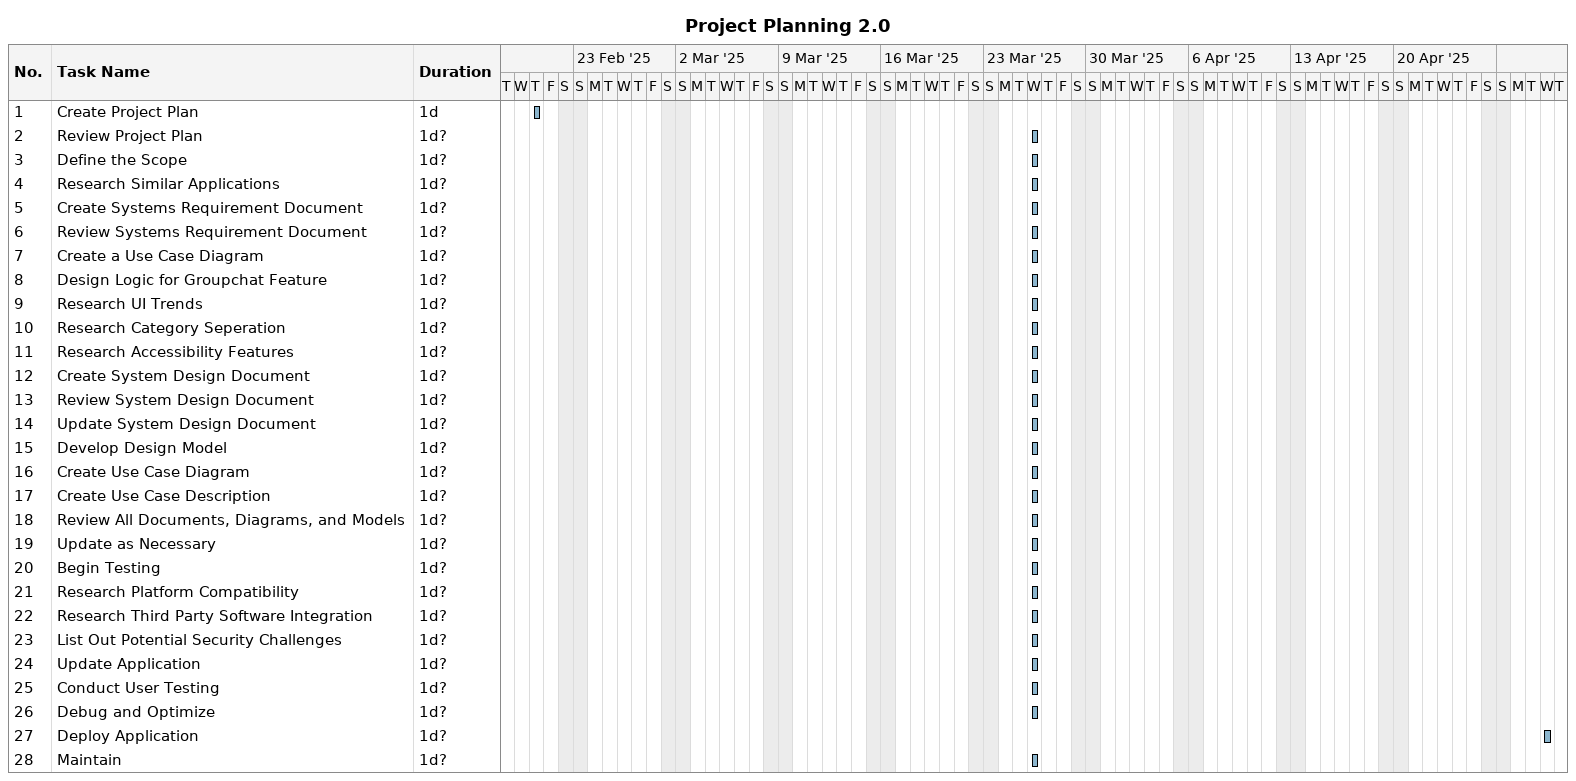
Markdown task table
Project Planning 2.0

| ID | Task | Duration | Start | Finish |
|---|---|---|---|---|
| 1 | Create Project Plan | 1d | 2025-02-20 | 2025-02-20 |
| 2 | Review Project Plan | 1d? | 2025-03-26 | 2025-03-26 |
| 3 | Define the Scope | 1d? | 2025-03-26 | 2025-03-26 |
| 4 | Research Similar Applications | 1d? | 2025-03-26 | 2025-03-26 |
| 5 | Create Systems Requirement Document | 1d? | 2025-03-26 | 2025-03-26 |
| 6 | Review Systems Requirement Document | 1d? | 2025-03-26 | 2025-03-26 |
| 7 | Create a Use Case Diagram | 1d? | 2025-03-26 | 2025-03-26 |
| 8 | Design Logic for Groupchat Feature | 1d? | 2025-03-26 | 2025-03-26 |
| 9 | Research UI Trends | 1d? | 2025-03-26 | 2025-03-26 |
| 10 | Research Category Seperation | 1d? | 2025-03-26 | 2025-03-26 |
| 11 | Research Accessibility Features | 1d? | 2025-03-26 | 2025-03-26 |
| 12 | Create System Design Document | 1d? | 2025-03-26 | 2025-03-26 |
| 13 | Review System Design Document | 1d? | 2025-03-26 | 2025-03-26 |
| 14 | Update System Design Document | 1d? | 2025-03-26 | 2025-03-26 |
| 15 | Develop Design Model | 1d? | 2025-03-26 | 2025-03-26 |
| 16 | Create Use Case Diagram | 1d? | 2025-03-26 | 2025-03-26 |
| 17 | Create Use Case Description | 1d? | 2025-03-26 | 2025-03-26 |
| 18 | Review All Documents, Diagrams, and Models | 1d? | 2025-03-26 | 2025-03-26 |
| 19 | Update as Necessary | 1d? | 2025-03-26 | 2025-03-26 |
| 20 | Begin Testing | 1d? | 2025-03-26 | 2025-03-26 |
| 21 | Research Platform Compatibility | 1d? | 2025-03-26 | 2025-03-26 |
| 22 | Research Third Party Software Integration | 1d? | 2025-03-26 | 2025-03-26 |
| 23 | List Out Potential Security Challenges | 1d? | 2025-03-26 | 2025-03-26 |
| 24 | Update Application | 1d? | 2025-03-26 | 2025-03-26 |
| 25 | Conduct User Testing | 1d? | 2025-03-26 | 2025-03-26 |
| 26 | Debug and Optimize | 1d? | 2025-03-26 | 2025-03-26 |
| 27 | Deploy Application | 1d? | 2025-04-30 | 2025-04-30 |
| 28 | Maintain | 1d? | 2025-03-26 | 2025-03-26 |
